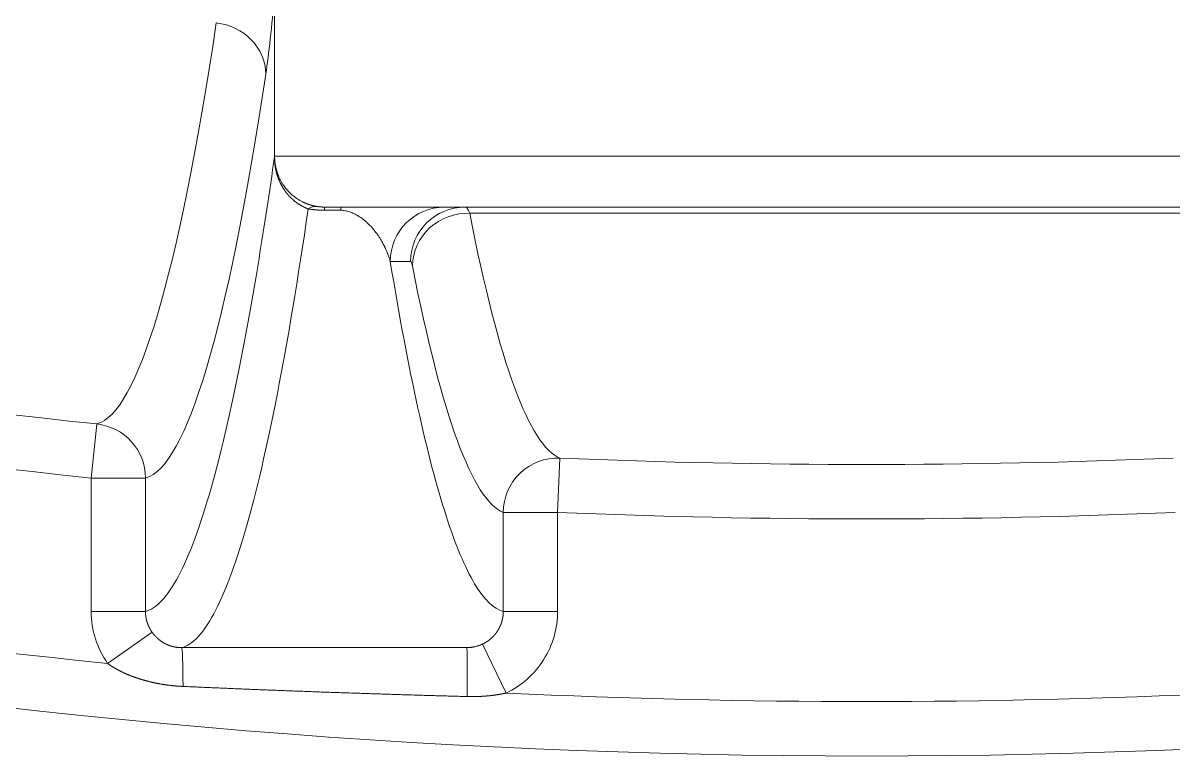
# Model space of a CAD drawing. Header units: millimetres. Extents: x 4664 to 8864, y -38 to 2932.
# Drawn here: x 7849.28 to 7876.88, y 1673.58 to 1691.18 of the extents above; entities that cross this region are included whole.
import ezdxf

# ---------------------------------------------------------------- set-up
doc = ezdxf.new("R2010")
doc.units = ezdxf.units.MM

msp = doc.modelspace()

# ---------------------------------------------------------------- linework, layer by layer
at = {"lineweight": 5}
for p, q in [((7883.729, 1687.975), (7855.319, 1687.975)), ((7856.518, 1686.68), (7856.518, 1686.756)), ((7856.518, 1686.756), (7882.53, 1686.756)), ((7856.518, 1686.68), (7856.907, 1686.68)), ((7856.907, 1686.68), (7856.907, 1686.756)), ((7860, 1686.606), (7879.048, 1686.606)), ((7858.094, 1685.45), (7858.583, 1685.45)), ((7851.052, 1681.547), (7850.915, 1680.249)), ((7862.111, 1679.424), (7862.166, 1680.728)), ((7850.915, 1680.249), (7850.915, 1677.048)), ((7850.915, 1680.249), (7852.219, 1680.249)), ((7852.219, 1677.048), (7852.219, 1680.249)), ((7862.111, 1679.424), (7860.807, 1679.424)), ((7860.807, 1679.424), (7860.807, 1677.048)), ((7862.111, 1677.048), (7862.111, 1679.424)), ((7850.915, 1677.048), (7852.219, 1677.048)), ((7862.111, 1677.048), (7860.807, 1677.048)), ((7851.31, 1675.797), (7852.377, 1676.548)), ((7860.877, 1675.087), (7860.312, 1676.264))]:
    msp.add_line(p, q, dxfattribs=at)
for radius, start, end in [(175.775, 249.99883, 263.9677), (177.081, 249.99883, 263.9677), (181.468, 249.96842, 264.23964), (182.774, 249.96842, 290.03158), (175.775, 267.60091, 272.39909), (177.081, 267.60091, 272.39909), (181.468, 267.26879, 272.73121)]:
    msp.add_arc((7869.524, 1856.349), radius, start, end, dxfattribs=at)
at = {"lineweight": 5, "extrusion": (0, 0, -1)}
for centre, major_axis, ratio, start_param, end_param in [((7850.922, 1856.349), (0, 174.819), 0.052336, 2.807848, 3.127376), ((7853.803, 1689.949), (1.291, -0.195), 0.943527, 4.659903, 6.124547), ((7852.088, 1856.349), (0, -176.118), 0.052336, 5.949441, 6.268968), ((7856.187, 1687.968), (0.862, -0.124), 0.938236, 2.962938, 2.989748), ((7854.015, 1687.913), (1.306, 0.028), 0.064701, 6.221532, 6.229443), ((7856.124, 1685.481), (0.206, 1.29), 0.402371, 5.905541, 6.280289), ((7859.398, 1685.45), (0, 1.306), 0.99863, 4.712389, 6.283185), ((7859.887, 1685.45), (0, 1.306), 0.99863, 4.712389, 6.283185), ((7859.93, 1685.345), (1.281, 0.252), 0.964976, 3.342437, 4.95401), ((7862.367, 1856.349), (0, -175.663), 0.052336, 0.021845, 0.26035), ((7861.01, 1856.349), (0, 176.968), 0.052336, 3.163438, 3.401943), ((7850.915, 1680.249), (0.342, -1.26), 0.998529, 3.512636, 4.97728), ((7862.111, 1679.424), (0.503, 1.205), 0.998391, 4.317481, 5.929054), ((7853.087, 1674.871), (0, 1.306), 0.027253, 0.013588, 1.279648), ((7859.934, 1674.872), (0, 1.306), 0.005324, 0.014123, 1.470525)]:
    msp.add_ellipse(centre, major_axis=major_axis, ratio=ratio, start_param=start_param, end_param=end_param, dxfattribs=at)
at = {"lineweight": 5}
for points in [[(7855.107, 1689.949), (7855.181, 1690.438), (7855.251, 1691.077), (7855.318, 1691.869)], [(7855.318, 1687.968), (7855.318, 1689.268), (7855.318, 1690.569), (7855.318, 1691.869)], [(7855.319, 1687.975), (7855.318, 1687.973), (7855.318, 1687.97), (7855.318, 1687.968)], [(7860, 1686.606), (7859.991, 1686.631), (7859.972, 1686.675), (7859.944, 1686.722), (7859.916, 1686.75), (7859.897, 1686.756), (7859.887, 1686.756)], [(7858.583, 1685.45), (7858.598, 1685.45), (7858.612, 1685.415), (7858.625, 1685.345)], [(7850.915, 1677.048), (7850.915, 1676.599), (7851.055, 1676.161), (7851.31, 1675.797)]]:
    msp.add_open_spline(points, degree=3, dxfattribs=at)
for points, knots in [([(7855.318, 1687.968), (7855.194, 1687.104), (7855.069, 1686.284), (7854.818, 1684.752), (7854.691, 1684.037), (7854.309, 1682.043), (7854.052, 1680.92), (7853.533, 1679.092), (7853.271, 1678.386), (7852.747, 1677.399), (7852.483, 1677.117), (7852.219, 1677.048)], [0, 0, 0, 0, 0.125, 0.125, 0.25, 0.25, 0.5, 0.5, 0.75, 0.75, 1, 1, 1, 1]), ([(7855.318, 1687.946), (7855.318, 1687.944), (7855.318, 1687.94), (7855.318, 1687.935), (7855.318, 1687.929), (7855.318, 1687.924), (7855.318, 1687.919), (7855.318, 1687.913), (7855.319, 1687.908), (7855.319, 1687.902), (7855.319, 1687.897), (7855.319, 1687.891), (7855.319, 1687.886), (7855.319, 1687.881), (7855.319, 1687.875), (7855.32, 1687.87), (7855.32, 1687.864), (7855.32, 1687.859), (7855.321, 1687.853), (7855.321, 1687.848), (7855.321, 1687.842), (7855.322, 1687.837), (7855.322, 1687.831), (7855.322, 1687.826), (7855.323, 1687.82), (7855.323, 1687.815), (7855.324, 1687.809), (7855.324, 1687.804), (7855.325, 1687.798), (7855.325, 1687.793), (7855.326, 1687.787), (7855.326, 1687.782), (7855.327, 1687.776), (7855.328, 1687.771), (7855.328, 1687.765), (7855.329, 1687.76), (7855.33, 1687.754), (7855.33, 1687.749), (7855.331, 1687.743), (7855.332, 1687.738), (7855.333, 1687.732), (7855.334, 1687.727), (7855.334, 1687.721), (7855.335, 1687.716), (7855.336, 1687.71), (7855.337, 1687.705), (7855.338, 1687.699), (7855.339, 1687.694), (7855.34, 1687.688), (7855.341, 1687.683), (7855.342, 1687.677), (7855.343, 1687.672), (7855.344, 1687.666), (7855.345, 1687.661), (7855.346, 1687.655), (7855.347, 1687.65), (7855.349, 1687.644), (7855.35, 1687.639), (7855.351, 1687.633), (7855.352, 1687.628), (7855.354, 1687.622), (7855.355, 1687.617), (7855.356, 1687.611), (7855.357, 1687.606), (7855.359, 1687.6), (7855.36, 1687.595), (7855.362, 1687.59), (7855.363, 1687.584), (7855.365, 1687.579), (7855.366, 1687.573), (7855.367, 1687.568), (7855.369, 1687.562), (7855.371, 1687.557), (7855.372, 1687.551), (7855.374, 1687.546), (7855.375, 1687.541), (7855.378, 1687.533), (7855.38, 1687.524), (7855.384, 1687.513), (7855.387, 1687.502), (7855.391, 1687.492), (7855.395, 1687.481), (7855.399, 1687.47), (7855.403, 1687.459), (7855.407, 1687.448), (7855.411, 1687.437), (7855.415, 1687.426), (7855.42, 1687.416), (7855.424, 1687.405), (7855.429, 1687.394), (7855.433, 1687.383), (7855.438, 1687.373), (7855.443, 1687.362), (7855.448, 1687.352), (7855.453, 1687.341), (7855.458, 1687.33), (7855.463, 1687.32), (7855.468, 1687.31), (7855.474, 1687.299), (7855.479, 1687.289), (7855.485, 1687.278), (7855.49, 1687.268), (7855.496, 1687.258), (7855.502, 1687.248), (7855.507, 1687.238), (7855.513, 1687.227), (7855.519, 1687.217), (7855.525, 1687.207), (7855.532, 1687.198), (7855.538, 1687.188), (7855.544, 1687.178), (7855.549, 1687.17), (7855.553, 1687.165), (7855.555, 1687.162), (7855.557, 1687.158), (7855.56, 1687.155), (7855.562, 1687.151), (7855.565, 1687.147), (7855.568, 1687.143), (7855.571, 1687.138), (7855.574, 1687.134), (7855.578, 1687.129), (7855.581, 1687.124), (7855.585, 1687.119), (7855.589, 1687.114), (7855.593, 1687.109), (7855.597, 1687.104), (7855.601, 1687.098), (7855.606, 1687.092), (7855.61, 1687.087), (7855.615, 1687.081), (7855.62, 1687.075), (7855.625, 1687.068), (7855.631, 1687.062), (7855.636, 1687.055), (7855.642, 1687.049), (7855.648, 1687.042), (7855.654, 1687.035), (7855.66, 1687.028), (7855.667, 1687.021), (7855.673, 1687.014), (7855.68, 1687.007), (7855.687, 1687), (7855.694, 1686.992), (7855.702, 1686.985), (7855.709, 1686.978), (7855.717, 1686.97), (7855.725, 1686.962), (7855.733, 1686.955), (7855.742, 1686.947), (7855.75, 1686.939), (7855.759, 1686.931), (7855.768, 1686.924), (7855.777, 1686.916), (7855.787, 1686.908), (7855.796, 1686.9), (7855.806, 1686.892), (7855.815, 1686.885), (7855.824, 1686.879), (7855.831, 1686.873), (7855.839, 1686.867), (7855.847, 1686.861), (7855.855, 1686.856), (7855.862, 1686.85), (7855.87, 1686.845), (7855.878, 1686.84), (7855.886, 1686.834), (7855.894, 1686.829), (7855.901, 1686.824), (7855.909, 1686.819), (7855.917, 1686.814), (7855.925, 1686.809), (7855.933, 1686.805), (7855.94, 1686.8), (7855.948, 1686.795), (7855.956, 1686.791), (7855.964, 1686.786), (7855.972, 1686.782), (7855.979, 1686.778), (7855.987, 1686.774), (7855.995, 1686.77), (7856.002, 1686.766), (7856.01, 1686.762), (7856.018, 1686.758), (7856.026, 1686.754), (7856.033, 1686.75), (7856.041, 1686.747), (7856.049, 1686.743), (7856.056, 1686.74), (7856.064, 1686.736), (7856.071, 1686.733), (7856.079, 1686.73), (7856.086, 1686.726), (7856.094, 1686.723), (7856.101, 1686.72), (7856.109, 1686.717), (7856.116, 1686.714), (7856.121, 1686.712), (7856.124, 1686.711)], [0, 0, 0, 0, 0.00329, 0.006582, 0.009875, 0.013169, 0.016465, 0.019762, 0.02306, 0.02636, 0.029661, 0.032963, 0.036267, 0.039572, 0.042879, 0.046186, 0.049495, 0.052806, 0.056117, 0.05943, 0.062744, 0.06606, 0.069377, 0.072695, 0.076014, 0.079334, 0.082656, 0.085979, 0.089303, 0.092629, 0.095955, 0.099283, 0.102612, 0.105942, 0.109273, 0.112606, 0.115939, 0.119274, 0.12261, 0.125947, 0.129285, 0.132624, 0.135964, 0.139306, 0.142648, 0.145991, 0.149336, 0.152681, 0.156028, 0.159375, 0.162723, 0.166073, 0.169423, 0.172774, 0.176126, 0.179479, 0.182833, 0.186188, 0.189544, 0.1929, 0.196258, 0.199616, 0.202975, 0.206334, 0.209695, 0.213056, 0.216418, 0.219781, 0.223144, 0.226508, 0.229873, 0.233238, 0.236604, 0.23997, 0.243338, 0.246705, 0.250073, 0.25691, 0.263767, 0.270644, 0.27754, 0.284457, 0.291392, 0.298347, 0.30532, 0.312312, 0.319323, 0.326353, 0.3334, 0.340466, 0.347549, 0.35465, 0.361769, 0.368904, 0.376057, 0.383226, 0.390413, 0.397615, 0.404834, 0.412069, 0.419319, 0.426585, 0.433867, 0.441164, 0.448476, 0.455802, 0.463143, 0.470499, 0.477869, 0.485253, 0.49265, 0.500062, 0.502428, 0.504933, 0.507574, 0.510354, 0.513271, 0.516326, 0.519518, 0.522848, 0.526316, 0.529921, 0.533664, 0.537544, 0.541562, 0.545716, 0.550009, 0.554438, 0.559004, 0.563708, 0.568548, 0.573525, 0.578638, 0.583887, 0.589273, 0.594794, 0.600451, 0.606243, 0.61217, 0.618232, 0.624428, 0.630758, 0.637222, 0.643819, 0.650549, 0.657411, 0.664404, 0.671529, 0.678785, 0.686171, 0.693686, 0.70133, 0.709103, 0.717003, 0.725029, 0.733181, 0.741459, 0.74986, 0.756321, 0.762772, 0.769214, 0.775647, 0.782071, 0.788484, 0.794888, 0.801283, 0.807667, 0.814041, 0.820404, 0.826758, 0.8331, 0.839432, 0.845754, 0.852064, 0.858364, 0.864652, 0.870929, 0.877195, 0.883449, 0.889692, 0.895924, 0.902143, 0.908351, 0.914547, 0.920731, 0.926903, 0.933063, 0.93921, 0.945345, 0.951468, 0.957579, 0.963677, 0.969763, 0.975835, 0.981896, 0.987943, 0.993978, 1, 1, 1, 1]), ([(7855.319, 1687.945), (7855.319, 1687.954), (7855.319, 1687.963), (7855.319, 1687.973), (7855.319, 1687.974), (7855.319, 1687.975)], [0, 0, 0, 0, 0.906175, 0.906175, 1, 1, 1, 1]), ([(7856.328, 1686.771), (7856.327, 1686.771), (7856.324, 1686.772), (7856.32, 1686.773), (7856.316, 1686.773), (7856.313, 1686.774), (7856.309, 1686.775), (7856.305, 1686.775), (7856.301, 1686.776), (7856.297, 1686.777), (7856.293, 1686.777), (7856.289, 1686.778), (7856.285, 1686.779), (7856.281, 1686.78), (7856.277, 1686.781), (7856.273, 1686.781), (7856.269, 1686.782), (7856.265, 1686.783), (7856.261, 1686.784), (7856.258, 1686.785), (7856.254, 1686.786), (7856.25, 1686.787), (7856.246, 1686.788), (7856.241, 1686.789), (7856.237, 1686.79), (7856.233, 1686.791), (7856.229, 1686.792), (7856.225, 1686.793), (7856.221, 1686.794), (7856.217, 1686.795), (7856.213, 1686.796), (7856.209, 1686.797), (7856.205, 1686.798), (7856.201, 1686.799), (7856.197, 1686.8), (7856.193, 1686.801), (7856.189, 1686.802), (7856.185, 1686.804), (7856.18, 1686.805), (7856.176, 1686.806), (7856.172, 1686.807), (7856.168, 1686.809), (7856.164, 1686.81), (7856.16, 1686.811), (7856.156, 1686.813), (7856.152, 1686.814), (7856.147, 1686.815), (7856.143, 1686.817), (7856.139, 1686.818), (7856.135, 1686.819), (7856.131, 1686.821), (7856.126, 1686.822), (7856.122, 1686.824), (7856.118, 1686.825), (7856.114, 1686.827), (7856.11, 1686.828), (7856.105, 1686.83), (7856.101, 1686.831), (7856.097, 1686.833), (7856.093, 1686.835), (7856.089, 1686.836), (7856.084, 1686.838), (7856.08, 1686.84), (7856.076, 1686.841), (7856.072, 1686.843), (7856.067, 1686.845), (7856.063, 1686.847), (7856.059, 1686.848), (7856.055, 1686.85), (7856.05, 1686.852), (7856.046, 1686.854), (7856.042, 1686.856), (7856.038, 1686.858), (7856.033, 1686.859), (7856.029, 1686.861), (7856.025, 1686.863), (7856.021, 1686.865), (7856.016, 1686.867), (7856.012, 1686.869), (7856.008, 1686.871), (7856.003, 1686.873), (7855.999, 1686.875), (7855.995, 1686.878), (7855.991, 1686.88), (7855.986, 1686.882), (7855.982, 1686.884), (7855.957, 1686.897), (7855.91, 1686.923), (7855.842, 1686.966), (7855.775, 1687.016), (7855.709, 1687.073), (7855.653, 1687.129), (7855.608, 1687.18), (7855.571, 1687.226), (7855.535, 1687.275), (7855.501, 1687.328), (7855.468, 1687.384), (7855.437, 1687.445), (7855.418, 1687.488), (7855.407, 1687.513), (7855.406, 1687.518), (7855.404, 1687.523), (7855.402, 1687.528), (7855.4, 1687.533), (7855.398, 1687.538), (7855.396, 1687.543), (7855.394, 1687.548), (7855.392, 1687.553), (7855.39, 1687.558), (7855.388, 1687.564), (7855.387, 1687.569), (7855.385, 1687.574), (7855.383, 1687.58), (7855.381, 1687.585), (7855.379, 1687.59), (7855.377, 1687.596), (7855.376, 1687.602), (7855.374, 1687.607), (7855.372, 1687.613), (7855.37, 1687.619), (7855.369, 1687.624), (7855.367, 1687.63), (7855.365, 1687.636), (7855.364, 1687.642), (7855.362, 1687.648), (7855.36, 1687.654), (7855.359, 1687.66), (7855.357, 1687.666), (7855.356, 1687.672), (7855.354, 1687.678), (7855.353, 1687.684), (7855.351, 1687.691), (7855.35, 1687.697), (7855.348, 1687.703), (7855.347, 1687.71), (7855.345, 1687.716), (7855.344, 1687.721), (7855.344, 1687.725), (7855.343, 1687.728), (7855.342, 1687.733), (7855.341, 1687.739), (7855.339, 1687.746), (7855.338, 1687.754), (7855.336, 1687.764), (7855.334, 1687.775), (7855.332, 1687.788), (7855.33, 1687.802), (7855.328, 1687.817), (7855.327, 1687.831), (7855.325, 1687.844), (7855.324, 1687.855), (7855.323, 1687.865), (7855.322, 1687.875), (7855.322, 1687.885), (7855.321, 1687.894), (7855.32, 1687.904), (7855.32, 1687.913), (7855.32, 1687.921), (7855.319, 1687.929), (7855.319, 1687.937), (7855.319, 1687.943), (7855.319, 1687.945)], [0, 0, 0, 0, 0.002893, 0.005787, 0.008681, 0.011576, 0.014471, 0.017366, 0.020262, 0.023159, 0.026056, 0.028954, 0.031852, 0.034751, 0.037651, 0.040551, 0.043452, 0.046354, 0.049257, 0.05216, 0.055065, 0.05797, 0.060876, 0.063783, 0.066691, 0.0696, 0.07251, 0.075421, 0.078333, 0.081246, 0.08416, 0.087075, 0.089991, 0.092909, 0.095828, 0.098748, 0.101669, 0.104592, 0.107516, 0.110441, 0.113367, 0.116295, 0.119225, 0.122156, 0.125088, 0.128022, 0.130957, 0.133894, 0.136832, 0.139772, 0.142714, 0.145657, 0.148602, 0.151549, 0.154497, 0.157447, 0.160399, 0.163353, 0.166309, 0.169266, 0.172225, 0.175187, 0.17815, 0.181115, 0.184082, 0.187051, 0.190022, 0.192996, 0.195971, 0.198948, 0.201928, 0.20491, 0.207893, 0.21088, 0.213868, 0.216859, 0.219851, 0.222847, 0.225844, 0.228844, 0.231847, 0.234851, 0.237858, 0.240868, 0.24388, 0.246895, 0.249912, 0.297344, 0.345951, 0.395822, 0.447039, 0.499679, 0.531933, 0.565321, 0.599857, 0.635552, 0.672419, 0.710468, 0.749709, 0.752605, 0.755523, 0.758462, 0.761423, 0.764405, 0.767409, 0.770435, 0.773482, 0.776551, 0.779642, 0.782754, 0.785888, 0.789044, 0.792221, 0.79542, 0.79864, 0.801882, 0.805146, 0.808431, 0.811738, 0.815067, 0.818418, 0.82179, 0.825183, 0.828599, 0.832036, 0.835495, 0.838975, 0.842477, 0.846001, 0.849546, 0.853114, 0.856702, 0.860313, 0.863945, 0.867599, 0.871275, 0.874972, 0.876078, 0.877927, 0.880519, 0.883853, 0.88793, 0.89275, 0.898313, 0.904618, 0.911666, 0.919457, 0.927991, 0.937267, 0.943461, 0.949479, 0.955321, 0.960987, 0.966477, 0.971792, 0.976931, 0.981895, 0.986683, 0.991297, 0.995736, 1, 1, 1, 1]), ([(7853.087, 1676.177), (7853.345, 1676.244), (7853.603, 1676.516), (7854.118, 1677.469), (7854.374, 1678.149), (7854.882, 1679.912), (7855.135, 1680.996), (7855.634, 1683.559), (7855.881, 1685.038), (7856.124, 1686.711)], [0, 0, 0, 0, 0.25, 0.25, 0.5, 0.5, 0.75, 0.75, 1, 1, 1, 1]), ([(7856.124, 1686.711), (7856.125, 1686.71), (7856.128, 1686.71), (7856.132, 1686.709), (7856.136, 1686.709), (7856.14, 1686.708), (7856.144, 1686.708), (7856.149, 1686.707), (7856.153, 1686.706), (7856.157, 1686.706), (7856.161, 1686.705), (7856.165, 1686.705), (7856.169, 1686.704), (7856.173, 1686.703), (7856.178, 1686.703), (7856.182, 1686.702), (7856.186, 1686.702), (7856.19, 1686.701), (7856.194, 1686.701), (7856.198, 1686.7), (7856.203, 1686.7), (7856.207, 1686.699), (7856.211, 1686.698), (7856.215, 1686.698), (7856.219, 1686.697), (7856.223, 1686.697), (7856.228, 1686.697), (7856.232, 1686.696), (7856.236, 1686.696), (7856.24, 1686.695), (7856.244, 1686.695), (7856.248, 1686.694), (7856.253, 1686.694), (7856.257, 1686.693), (7856.261, 1686.693), (7856.265, 1686.692), (7856.269, 1686.692), (7856.274, 1686.692), (7856.278, 1686.691), (7856.282, 1686.691), (7856.286, 1686.69), (7856.29, 1686.69), (7856.295, 1686.69), (7856.299, 1686.689), (7856.303, 1686.689), (7856.307, 1686.689), (7856.312, 1686.688), (7856.317, 1686.688), (7856.324, 1686.687), (7856.333, 1686.687), (7856.341, 1686.686), (7856.349, 1686.685), (7856.358, 1686.685), (7856.366, 1686.684), (7856.375, 1686.684), (7856.383, 1686.683), (7856.392, 1686.683), (7856.4, 1686.683), (7856.408, 1686.682), (7856.417, 1686.682), (7856.425, 1686.682), (7856.434, 1686.681), (7856.442, 1686.681), (7856.45, 1686.681), (7856.459, 1686.681), (7856.467, 1686.68), (7856.476, 1686.68), (7856.484, 1686.68), (7856.492, 1686.68), (7856.501, 1686.68), (7856.509, 1686.68), (7856.515, 1686.68), (7856.518, 1686.68)], [0, 0, 0, 0, 0.011176, 0.022335, 0.033478, 0.044604, 0.055715, 0.06681, 0.07789, 0.088954, 0.100003, 0.111037, 0.122057, 0.133062, 0.144053, 0.15503, 0.165993, 0.176942, 0.187878, 0.198801, 0.20971, 0.220607, 0.231492, 0.242364, 0.253224, 0.264072, 0.274908, 0.285733, 0.296547, 0.30735, 0.318142, 0.328923, 0.339694, 0.350455, 0.361206, 0.371947, 0.382679, 0.393401, 0.404115, 0.41482, 0.425516, 0.436204, 0.446884, 0.457557, 0.468221, 0.478878, 0.489528, 0.500171, 0.521371, 0.542524, 0.563632, 0.584698, 0.605722, 0.626708, 0.647656, 0.66857, 0.68945, 0.710298, 0.731118, 0.75191, 0.772676, 0.793419, 0.814141, 0.834843, 0.855528, 0.876197, 0.896853, 0.917497, 0.938132, 0.958759, 0.979381, 1, 1, 1, 1]), ([(7856.518, 1686.756), (7856.517, 1686.756), (7856.515, 1686.756), (7856.513, 1686.756), (7856.511, 1686.756), (7856.509, 1686.756), (7856.507, 1686.756), (7856.504, 1686.756), (7856.502, 1686.756), (7856.5, 1686.756), (7856.498, 1686.756), (7856.495, 1686.756), (7856.493, 1686.757), (7856.491, 1686.757), (7856.489, 1686.757), (7856.487, 1686.757), (7856.484, 1686.757), (7856.482, 1686.757), (7856.48, 1686.757), (7856.478, 1686.757), (7856.475, 1686.757), (7856.473, 1686.757), (7856.471, 1686.757), (7856.469, 1686.757), (7856.467, 1686.757), (7856.464, 1686.757), (7856.462, 1686.758), (7856.46, 1686.758), (7856.458, 1686.758), (7856.455, 1686.758), (7856.453, 1686.758), (7856.451, 1686.758), (7856.449, 1686.758), (7856.447, 1686.758), (7856.444, 1686.758), (7856.442, 1686.759), (7856.44, 1686.759), (7856.438, 1686.759), (7856.435, 1686.759), (7856.433, 1686.759), (7856.431, 1686.759), (7856.429, 1686.76), (7856.426, 1686.76), (7856.424, 1686.76), (7856.422, 1686.76), (7856.42, 1686.76), (7856.417, 1686.76), (7856.415, 1686.761), (7856.413, 1686.761), (7856.411, 1686.761), (7856.409, 1686.761), (7856.406, 1686.761), (7856.404, 1686.762), (7856.402, 1686.762), (7856.4, 1686.762), (7856.397, 1686.762), (7856.395, 1686.762), (7856.393, 1686.763), (7856.391, 1686.763), (7856.388, 1686.763), (7856.386, 1686.763), (7856.384, 1686.764), (7856.382, 1686.764), (7856.379, 1686.764), (7856.377, 1686.764), (7856.375, 1686.765), (7856.373, 1686.765), (7856.371, 1686.765), (7856.368, 1686.766), (7856.366, 1686.766), (7856.364, 1686.766), (7856.362, 1686.766), (7856.359, 1686.767), (7856.357, 1686.767), (7856.355, 1686.767), (7856.353, 1686.768), (7856.35, 1686.768), (7856.348, 1686.768), (7856.346, 1686.769), (7856.344, 1686.769), (7856.341, 1686.769), (7856.339, 1686.77), (7856.337, 1686.77), (7856.335, 1686.77), (7856.333, 1686.771), (7856.33, 1686.771), (7856.329, 1686.771), (7856.328, 1686.771)], [0, 0, 0, 0, 0.01041, 0.020823, 0.031241, 0.041664, 0.052093, 0.06253, 0.072976, 0.083432, 0.0939, 0.104379, 0.114872, 0.12538, 0.135904, 0.146444, 0.157002, 0.16758, 0.178178, 0.188797, 0.199439, 0.210104, 0.220794, 0.231509, 0.242252, 0.253023, 0.263822, 0.274652, 0.285513, 0.296405, 0.307332, 0.318292, 0.329288, 0.34032, 0.351389, 0.362496, 0.373643, 0.38483, 0.396059, 0.407329, 0.418643, 0.43, 0.441403, 0.452851, 0.464347, 0.47589, 0.487482, 0.499123, 0.510814, 0.522557, 0.534352, 0.5462, 0.558101, 0.570057, 0.582069, 0.594136, 0.606261, 0.618443, 0.630684, 0.642984, 0.655344, 0.667765, 0.680247, 0.692792, 0.705399, 0.71807, 0.730805, 0.743606, 0.756472, 0.769404, 0.782403, 0.79547, 0.808605, 0.821809, 0.835083, 0.848427, 0.861841, 0.875327, 0.888884, 0.902514, 0.916217, 0.929994, 0.943845, 0.95777, 0.971771, 0.985847, 1, 1, 1, 1]), ([(7856.907, 1686.68), (7856.94, 1686.679), (7856.974, 1686.675), (7857.043, 1686.663), (7857.079, 1686.654), (7857.15, 1686.63), (7857.187, 1686.616), (7857.241, 1686.591), (7857.26, 1686.582), (7857.287, 1686.567), (7857.3, 1686.559), (7857.316, 1686.55), (7857.324, 1686.545), (7857.328, 1686.543), (7857.33, 1686.542), (7857.331, 1686.541), (7857.332, 1686.541), (7857.332, 1686.54), (7857.332, 1686.54), (7857.332, 1686.54), (7857.332, 1686.54), (7857.332, 1686.54), (7857.332, 1686.54), (7857.332, 1686.54), (7857.332, 1686.54), (7857.367, 1686.519), (7857.401, 1686.495), (7857.453, 1686.455), (7857.471, 1686.441), (7857.497, 1686.419), (7857.51, 1686.408), (7857.525, 1686.395), (7857.532, 1686.388), (7857.536, 1686.384), (7857.538, 1686.383), (7857.539, 1686.382), (7857.54, 1686.381), (7857.54, 1686.381), (7857.54, 1686.381), (7857.54, 1686.381), (7857.54, 1686.381), (7857.54, 1686.381), (7857.54, 1686.381), (7857.54, 1686.381), (7857.54, 1686.381), (7857.562, 1686.36), (7857.585, 1686.338), (7857.63, 1686.291), (7857.653, 1686.266), (7857.698, 1686.213), (7857.72, 1686.185), (7857.754, 1686.142), (7857.765, 1686.127), (7857.782, 1686.104), (7857.79, 1686.092), (7857.799, 1686.078), (7857.804, 1686.071), (7857.806, 1686.068), (7857.808, 1686.066), (7857.808, 1686.065), (7857.809, 1686.065), (7857.809, 1686.064), (7857.809, 1686.064), (7857.809, 1686.064), (7857.809, 1686.064), (7857.809, 1686.064), (7857.809, 1686.064), (7857.809, 1686.064), (7857.809, 1686.064), (7857.823, 1686.044), (7857.837, 1686.022), (7857.865, 1685.976), (7857.88, 1685.951), (7857.909, 1685.9), (7857.924, 1685.872), (7857.946, 1685.829), (7857.953, 1685.815), (7857.964, 1685.792), (7857.97, 1685.781), (7857.976, 1685.767), (7857.979, 1685.761), (7857.981, 1685.757), (7857.982, 1685.755), (7857.982, 1685.755), (7857.982, 1685.754), (7857.982, 1685.754), (7857.982, 1685.754), (7857.982, 1685.754), (7857.982, 1685.754), (7857.982, 1685.754), (7857.982, 1685.754), (7857.982, 1685.754), (7857.982, 1685.754), (7857.982, 1685.754), (7857.993, 1685.73), (7858.003, 1685.708), (7858.02, 1685.667), (7858.028, 1685.647), (7858.041, 1685.611), (7858.047, 1685.595), (7858.058, 1685.564), (7858.063, 1685.55), (7858.071, 1685.525), (7858.075, 1685.514), (7858.081, 1685.494), (7858.084, 1685.485), (7858.088, 1685.471), (7858.09, 1685.465), (7858.092, 1685.456), (7858.093, 1685.452), (7858.094, 1685.45)], [0, 0, 0, 0, 0.03125, 0.03125, 0.0625, 0.0625, 0.09375, 0.09375, 0.109375, 0.109375, 0.117188, 0.121094, 0.123047, 0.124023, 0.124512, 0.124756, 0.124878, 0.124939, 0.124969, 0.124985, 0.124992, 0.124996, 0.124998, 0.124998, 0.125, 0.125, 0.1875, 0.1875, 0.21875, 0.21875, 0.234375, 0.242188, 0.246094, 0.248047, 0.249023, 0.249512, 0.249756, 0.249878, 0.249939, 0.249969, 0.249985, 0.249992, 0.249996, 0.249996, 0.25, 0.25, 0.3125, 0.3125, 0.375, 0.375, 0.4375, 0.4375, 0.46875, 0.46875, 0.484375, 0.492187, 0.496094, 0.498047, 0.499023, 0.499512, 0.499756, 0.499878, 0.499939, 0.499969, 0.499985, 0.499992, 0.499996, 0.499996, 0.5, 0.5, 0.5625, 0.5625, 0.625, 0.625, 0.6875, 0.6875, 0.71875, 0.71875, 0.734375, 0.742187, 0.746094, 0.748047, 0.749023, 0.749512, 0.749756, 0.749878, 0.749939, 0.749969, 0.749985, 0.749992, 0.749996, 0.749998, 0.749998, 0.75, 0.75, 0.78125, 0.78125, 0.8125, 0.8125, 0.84375, 0.84375, 0.875, 0.875, 0.90625, 0.90625, 0.9375, 0.9375, 0.96875, 0.96875, 1, 1, 1, 1]), ([(7860.807, 1677.048), (7860.577, 1677.108), (7860.348, 1677.33), (7859.89, 1678.095), (7859.661, 1678.638), (7859.208, 1680.043), (7858.982, 1680.906), (7858.535, 1682.944), (7858.313, 1684.119), (7858.094, 1685.45)], [0, 0, 0, 0, 0.25, 0.25, 0.5, 0.5, 0.75, 0.75, 1, 1, 1, 1]), ([(7852.377, 1676.548), (7852.376, 1676.549), (7852.375, 1676.551), (7852.372, 1676.555), (7852.37, 1676.559), (7852.367, 1676.562), (7852.365, 1676.566), (7852.362, 1676.57), (7852.36, 1676.574), (7852.357, 1676.577), (7852.355, 1676.581), (7852.352, 1676.585), (7852.35, 1676.589), (7852.348, 1676.592), (7852.345, 1676.596), (7852.343, 1676.6), (7852.341, 1676.604), (7852.338, 1676.608), (7852.336, 1676.612), (7852.334, 1676.616), (7852.332, 1676.619), (7852.329, 1676.623), (7852.327, 1676.627), (7852.325, 1676.631), (7852.323, 1676.635), (7852.321, 1676.639), (7852.319, 1676.643), (7852.317, 1676.647), (7852.315, 1676.651), (7852.312, 1676.655), (7852.31, 1676.659), (7852.308, 1676.663), (7852.306, 1676.667), (7852.304, 1676.671), (7852.303, 1676.675), (7852.301, 1676.68), (7852.299, 1676.684), (7852.297, 1676.688), (7852.295, 1676.692), (7852.293, 1676.696), (7852.291, 1676.7), (7852.289, 1676.704), (7852.288, 1676.708), (7852.286, 1676.713), (7852.284, 1676.717), (7852.282, 1676.721), (7852.281, 1676.725), (7852.279, 1676.729), (7852.277, 1676.734), (7852.276, 1676.738), (7852.274, 1676.742), (7852.273, 1676.746), (7852.271, 1676.751), (7852.27, 1676.755), (7852.268, 1676.759), (7852.267, 1676.763), (7852.265, 1676.768), (7852.264, 1676.772), (7852.262, 1676.776), (7852.261, 1676.78), (7852.259, 1676.785), (7852.258, 1676.789), (7852.257, 1676.793), (7852.255, 1676.798), (7852.254, 1676.802), (7852.253, 1676.806), (7852.252, 1676.811), (7852.25, 1676.815), (7852.249, 1676.819), (7852.248, 1676.824), (7852.247, 1676.828), (7852.246, 1676.832), (7852.245, 1676.837), (7852.244, 1676.841), (7852.243, 1676.846), (7852.242, 1676.85), (7852.241, 1676.854), (7852.24, 1676.859), (7852.239, 1676.863), (7852.238, 1676.868), (7852.237, 1676.872), (7852.236, 1676.876), (7852.235, 1676.881), (7852.234, 1676.885), (7852.233, 1676.89), (7852.232, 1676.894), (7852.232, 1676.898), (7852.231, 1676.903), (7852.23, 1676.907), (7852.229, 1676.912), (7852.229, 1676.916), (7852.228, 1676.92), (7852.227, 1676.925), (7852.227, 1676.929), (7852.226, 1676.934), (7852.226, 1676.938), (7852.225, 1676.942), (7852.225, 1676.947), (7852.224, 1676.951), (7852.224, 1676.956), (7852.223, 1676.96), (7852.223, 1676.964), (7852.222, 1676.969), (7852.222, 1676.973), (7852.222, 1676.978), (7852.221, 1676.982), (7852.221, 1676.986), (7852.221, 1676.991), (7852.22, 1676.995), (7852.22, 1677), (7852.22, 1677.004), (7852.22, 1677.008), (7852.22, 1677.013), (7852.219, 1677.017), (7852.219, 1677.022), (7852.219, 1677.026), (7852.219, 1677.03), (7852.219, 1677.035), (7852.219, 1677.039), (7852.219, 1677.043), (7852.219, 1677.046), (7852.219, 1677.048)], [0, 0, 0, 0, 0.008361, 0.016727, 0.025099, 0.033475, 0.041857, 0.050244, 0.058636, 0.067033, 0.075434, 0.08384, 0.09225, 0.100665, 0.109083, 0.117506, 0.125933, 0.134363, 0.142798, 0.151235, 0.159677, 0.168121, 0.176569, 0.18502, 0.193474, 0.20193, 0.21039, 0.218852, 0.227316, 0.235783, 0.244252, 0.252723, 0.261196, 0.269671, 0.278148, 0.286626, 0.295106, 0.303587, 0.312069, 0.320553, 0.329037, 0.337522, 0.346008, 0.354494, 0.362981, 0.371469, 0.379956, 0.388444, 0.396931, 0.405419, 0.413906, 0.422393, 0.430879, 0.439364, 0.447849, 0.456333, 0.464815, 0.473297, 0.481777, 0.490256, 0.498733, 0.507209, 0.515683, 0.524155, 0.532625, 0.541092, 0.549558, 0.558021, 0.566481, 0.574939, 0.583394, 0.591846, 0.600295, 0.608741, 0.617184, 0.625623, 0.634059, 0.642491, 0.65092, 0.659344, 0.667765, 0.676181, 0.684594, 0.693001, 0.701405, 0.709804, 0.718198, 0.726587, 0.734972, 0.743351, 0.751725, 0.760094, 0.768457, 0.776815, 0.785168, 0.793514, 0.801855, 0.81019, 0.818519, 0.826842, 0.835158, 0.843468, 0.851771, 0.860068, 0.868358, 0.876641, 0.884918, 0.893187, 0.901449, 0.909704, 0.917952, 0.926192, 0.934424, 0.942649, 0.950866, 0.959075, 0.967277, 0.97547, 0.983655, 0.991832, 1, 1, 1, 1]), ([(7860.807, 1677.048), (7860.807, 1677.046), (7860.807, 1677.043), (7860.807, 1677.039), (7860.807, 1677.034), (7860.807, 1677.03), (7860.807, 1677.025), (7860.807, 1677.021), (7860.807, 1677.016), (7860.807, 1677.012), (7860.806, 1677.007), (7860.806, 1677.003), (7860.806, 1676.998), (7860.806, 1676.994), (7860.805, 1676.989), (7860.805, 1676.985), (7860.805, 1676.98), (7860.804, 1676.976), (7860.804, 1676.971), (7860.804, 1676.967), (7860.803, 1676.962), (7860.803, 1676.958), (7860.802, 1676.953), (7860.802, 1676.949), (7860.801, 1676.944), (7860.801, 1676.939), (7860.8, 1676.935), (7860.799, 1676.93), (7860.799, 1676.926), (7860.798, 1676.921), (7860.797, 1676.917), (7860.797, 1676.912), (7860.796, 1676.908), (7860.795, 1676.903), (7860.794, 1676.899), (7860.794, 1676.894), (7860.793, 1676.89), (7860.792, 1676.885), (7860.791, 1676.881), (7860.79, 1676.876), (7860.789, 1676.872), (7860.788, 1676.867), (7860.787, 1676.863), (7860.786, 1676.858), (7860.785, 1676.854), (7860.784, 1676.849), (7860.783, 1676.845), (7860.782, 1676.84), (7860.781, 1676.836), (7860.78, 1676.831), (7860.779, 1676.827), (7860.778, 1676.822), (7860.776, 1676.818), (7860.775, 1676.814), (7860.774, 1676.809), (7860.773, 1676.805), (7860.771, 1676.8), (7860.77, 1676.796), (7860.769, 1676.791), (7860.767, 1676.787), (7860.766, 1676.783), (7860.765, 1676.778), (7860.763, 1676.774), (7860.762, 1676.769), (7860.76, 1676.765), (7860.759, 1676.761), (7860.757, 1676.756), (7860.756, 1676.752), (7860.754, 1676.748), (7860.752, 1676.743), (7860.751, 1676.739), (7860.749, 1676.735), (7860.747, 1676.73), (7860.746, 1676.726), (7860.744, 1676.722), (7860.742, 1676.718), (7860.74, 1676.713), (7860.739, 1676.709), (7860.737, 1676.705), (7860.735, 1676.701), (7860.733, 1676.696), (7860.731, 1676.692), (7860.729, 1676.688), (7860.727, 1676.684), (7860.726, 1676.68), (7860.724, 1676.675), (7860.722, 1676.671), (7860.72, 1676.667), (7860.718, 1676.663), (7860.716, 1676.659), (7860.713, 1676.655), (7860.711, 1676.651), (7860.709, 1676.647), (7860.707, 1676.643), (7860.705, 1676.639), (7860.703, 1676.635), (7860.701, 1676.631), (7860.698, 1676.627), (7860.696, 1676.623), (7860.694, 1676.619), (7860.692, 1676.615), (7860.689, 1676.611), (7860.687, 1676.607), (7860.685, 1676.603), (7860.682, 1676.599), (7860.68, 1676.595), (7860.678, 1676.591), (7860.675, 1676.587), (7860.672, 1676.583), (7860.669, 1676.578), (7860.666, 1676.572), (7860.662, 1676.567), (7860.658, 1676.561), (7860.654, 1676.556), (7860.651, 1676.55), (7860.647, 1676.545), (7860.643, 1676.539), (7860.639, 1676.534), (7860.635, 1676.528), (7860.631, 1676.523), (7860.626, 1676.517), (7860.622, 1676.512), (7860.618, 1676.506), (7860.613, 1676.501), (7860.609, 1676.495), (7860.604, 1676.49), (7860.6, 1676.485), (7860.595, 1676.479), (7860.591, 1676.474), (7860.586, 1676.468), (7860.581, 1676.463), (7860.576, 1676.458), (7860.571, 1676.453), (7860.566, 1676.447), (7860.561, 1676.442), (7860.556, 1676.437), (7860.551, 1676.432), (7860.546, 1676.427), (7860.54, 1676.421), (7860.535, 1676.416), (7860.53, 1676.411), (7860.524, 1676.406), (7860.519, 1676.401), (7860.513, 1676.396), (7860.507, 1676.391), (7860.502, 1676.386), (7860.496, 1676.382), (7860.49, 1676.377), (7860.484, 1676.372), (7860.478, 1676.367), (7860.472, 1676.363), (7860.466, 1676.358), (7860.46, 1676.353), (7860.454, 1676.349), (7860.448, 1676.344), (7860.441, 1676.34), (7860.435, 1676.335), (7860.429, 1676.331), (7860.422, 1676.326), (7860.416, 1676.322), (7860.409, 1676.318), (7860.402, 1676.314), (7860.396, 1676.309), (7860.389, 1676.305), (7860.382, 1676.301), (7860.376, 1676.297), (7860.369, 1676.293), (7860.362, 1676.289), (7860.355, 1676.286), (7860.348, 1676.282), (7860.341, 1676.278), (7860.334, 1676.274), (7860.327, 1676.271), (7860.319, 1676.267), (7860.315, 1676.265), (7860.312, 1676.264)], [0, 0, 0, 0, 0.004579, 0.009163, 0.013751, 0.018343, 0.022939, 0.02754, 0.032144, 0.036752, 0.041364, 0.04598, 0.050599, 0.055222, 0.059849, 0.06448, 0.069113, 0.07375, 0.078391, 0.083035, 0.087682, 0.092332, 0.096985, 0.101641, 0.1063, 0.110962, 0.115626, 0.120294, 0.124964, 0.129637, 0.134312, 0.138989, 0.143669, 0.148351, 0.153036, 0.157723, 0.162411, 0.167102, 0.171795, 0.176489, 0.181186, 0.185884, 0.190583, 0.195285, 0.199987, 0.204692, 0.209397, 0.214104, 0.218812, 0.223521, 0.228232, 0.232943, 0.237655, 0.242368, 0.247082, 0.251797, 0.256512, 0.261227, 0.265943, 0.27066, 0.275377, 0.280094, 0.284811, 0.289529, 0.294246, 0.298963, 0.30368, 0.308397, 0.313114, 0.31783, 0.322546, 0.327262, 0.331977, 0.336691, 0.341404, 0.346117, 0.350829, 0.35554, 0.360249, 0.364958, 0.369666, 0.374372, 0.379077, 0.38378, 0.388482, 0.393183, 0.397882, 0.402579, 0.407274, 0.411968, 0.416659, 0.421349, 0.426037, 0.430722, 0.435405, 0.440086, 0.444765, 0.449441, 0.454115, 0.458786, 0.463454, 0.46812, 0.472783, 0.477443, 0.482101, 0.486755, 0.491406, 0.496054, 0.500699, 0.507439, 0.514209, 0.521009, 0.527838, 0.534696, 0.541584, 0.5485, 0.555446, 0.56242, 0.569423, 0.576454, 0.583513, 0.590601, 0.597716, 0.604859, 0.61203, 0.619228, 0.626453, 0.633705, 0.640983, 0.648289, 0.65562, 0.662978, 0.670361, 0.67777, 0.685204, 0.692664, 0.700148, 0.707657, 0.71519, 0.722747, 0.730328, 0.737933, 0.74556, 0.753211, 0.760885, 0.768581, 0.776298, 0.784038, 0.791799, 0.799582, 0.807385, 0.815208, 0.823052, 0.830916, 0.838799, 0.846701, 0.854622, 0.862562, 0.870519, 0.878495, 0.886488, 0.894497, 0.902524, 0.910567, 0.918625, 0.926699, 0.934789, 0.942893, 0.951011, 0.959143, 0.967289, 0.975448, 0.98362, 0.991804, 1, 1, 1, 1]), ([(7860.877, 1675.087), (7861.243, 1675.263), (7861.557, 1675.541), (7861.995, 1676.235), (7862.111, 1676.637), (7862.111, 1677.048)], [0, 0, 0, 0, 0.5, 0.5, 1, 1, 1, 1]), ([(7853.087, 1676.177), (7853.086, 1676.177), (7853.083, 1676.177), (7853.079, 1676.177), (7853.075, 1676.177), (7853.071, 1676.177), (7853.067, 1676.177), (7853.063, 1676.177), (7853.06, 1676.177), (7853.056, 1676.177), (7853.052, 1676.178), (7853.048, 1676.178), (7853.044, 1676.178), (7853.04, 1676.178), (7853.036, 1676.178), (7853.032, 1676.179), (7853.028, 1676.179), (7853.024, 1676.179), (7853.02, 1676.179), (7853.016, 1676.18), (7853.012, 1676.18), (7853.007, 1676.18), (7853.003, 1676.181), (7852.999, 1676.181), (7852.995, 1676.182), (7852.991, 1676.182), (7852.987, 1676.182), (7852.983, 1676.183), (7852.979, 1676.183), (7852.975, 1676.184), (7852.971, 1676.184), (7852.966, 1676.185), (7852.962, 1676.186), (7852.958, 1676.186), (7852.954, 1676.187), (7852.95, 1676.187), (7852.946, 1676.188), (7852.942, 1676.189), (7852.937, 1676.19), (7852.933, 1676.19), (7852.929, 1676.191), (7852.925, 1676.192), (7852.921, 1676.193), (7852.916, 1676.193), (7852.912, 1676.194), (7852.908, 1676.195), (7852.904, 1676.196), (7852.899, 1676.197), (7852.895, 1676.198), (7852.891, 1676.199), (7852.887, 1676.2), (7852.882, 1676.201), (7852.878, 1676.202), (7852.874, 1676.203), (7852.87, 1676.204), (7852.865, 1676.205), (7852.861, 1676.206), (7852.857, 1676.207), (7852.853, 1676.209), (7852.848, 1676.21), (7852.844, 1676.211), (7852.84, 1676.212), (7852.835, 1676.214), (7852.831, 1676.215), (7852.827, 1676.216), (7852.823, 1676.218), (7852.818, 1676.219), (7852.814, 1676.22), (7852.81, 1676.222), (7852.805, 1676.223), (7852.801, 1676.225), (7852.797, 1676.226), (7852.792, 1676.228), (7852.788, 1676.229), (7852.784, 1676.231), (7852.78, 1676.233), (7852.775, 1676.234), (7852.771, 1676.236), (7852.767, 1676.238), (7852.762, 1676.239), (7852.758, 1676.241), (7852.754, 1676.243), (7852.749, 1676.245), (7852.745, 1676.247), (7852.741, 1676.249), (7852.737, 1676.25), (7852.732, 1676.252), (7852.728, 1676.254), (7852.724, 1676.256), (7852.719, 1676.258), (7852.715, 1676.26), (7852.711, 1676.262), (7852.707, 1676.264), (7852.702, 1676.266), (7852.698, 1676.269), (7852.694, 1676.271), (7852.69, 1676.273), (7852.684, 1676.276), (7852.676, 1676.28), (7852.667, 1676.285), (7852.659, 1676.29), (7852.65, 1676.295), (7852.641, 1676.3), (7852.632, 1676.306), (7852.624, 1676.311), (7852.615, 1676.317), (7852.606, 1676.322), (7852.598, 1676.328), (7852.589, 1676.334), (7852.581, 1676.34), (7852.573, 1676.346), (7852.564, 1676.353), (7852.556, 1676.359), (7852.548, 1676.365), (7852.54, 1676.372), (7852.532, 1676.378), (7852.524, 1676.385), (7852.518, 1676.391), (7852.513, 1676.396), (7852.509, 1676.399), (7852.505, 1676.402), (7852.501, 1676.406), (7852.497, 1676.409), (7852.494, 1676.413), (7852.49, 1676.417), (7852.486, 1676.42), (7852.482, 1676.424), (7852.479, 1676.427), (7852.475, 1676.431), (7852.471, 1676.435), (7852.468, 1676.439), (7852.464, 1676.442), (7852.46, 1676.446), (7852.457, 1676.45), (7852.453, 1676.454), (7852.45, 1676.458), (7852.446, 1676.461), (7852.443, 1676.465), (7852.439, 1676.469), (7852.436, 1676.473), (7852.432, 1676.477), (7852.429, 1676.481), (7852.426, 1676.485), (7852.422, 1676.489), (7852.419, 1676.493), (7852.415, 1676.497), (7852.412, 1676.501), (7852.409, 1676.505), (7852.406, 1676.51), (7852.402, 1676.514), (7852.399, 1676.518), (7852.396, 1676.522), (7852.393, 1676.526), (7852.39, 1676.531), (7852.386, 1676.535), (7852.383, 1676.539), (7852.38, 1676.543), (7852.378, 1676.546), (7852.377, 1676.548)], [0, 0, 0, 0, 0.004673, 0.009356, 0.014049, 0.018751, 0.023463, 0.028185, 0.032917, 0.037659, 0.042412, 0.047174, 0.051947, 0.05673, 0.061523, 0.066327, 0.071141, 0.075966, 0.080802, 0.085648, 0.090506, 0.095374, 0.100253, 0.105143, 0.110044, 0.114956, 0.119879, 0.124813, 0.129759, 0.134716, 0.139684, 0.144664, 0.149655, 0.154658, 0.159672, 0.164698, 0.169736, 0.174785, 0.179846, 0.184918, 0.190003, 0.195099, 0.200208, 0.205328, 0.21046, 0.215604, 0.22076, 0.225928, 0.231109, 0.236301, 0.241506, 0.246722, 0.251951, 0.257192, 0.262446, 0.267711, 0.272989, 0.27828, 0.283582, 0.288897, 0.294225, 0.299564, 0.304917, 0.310281, 0.315658, 0.321047, 0.326449, 0.331864, 0.33729, 0.34273, 0.348181, 0.353645, 0.359122, 0.364611, 0.370113, 0.375627, 0.381153, 0.386692, 0.392244, 0.397808, 0.403384, 0.408973, 0.414574, 0.420188, 0.425814, 0.431453, 0.437104, 0.442767, 0.448443, 0.454131, 0.459831, 0.465544, 0.471269, 0.477006, 0.482755, 0.488517, 0.494291, 0.500077, 0.512363, 0.524672, 0.537004, 0.549358, 0.561734, 0.574129, 0.586545, 0.598979, 0.611431, 0.6239, 0.636385, 0.648886, 0.661402, 0.673932, 0.686474, 0.699029, 0.711596, 0.724172, 0.736759, 0.749354, 0.755585, 0.761818, 0.768052, 0.774288, 0.780524, 0.786763, 0.793002, 0.799243, 0.805486, 0.811731, 0.817977, 0.824224, 0.830474, 0.836725, 0.842978, 0.849233, 0.85549, 0.861749, 0.86801, 0.874272, 0.880537, 0.886804, 0.893073, 0.899344, 0.905617, 0.911893, 0.918171, 0.924451, 0.930733, 0.937018, 0.943305, 0.949594, 0.955886, 0.962181, 0.968478, 0.974777, 0.981079, 0.987383, 0.99369, 1, 1, 1, 1]), ([(7859.934, 1676.178), (7859.893, 1676.178), (7859.812, 1676.178), (7859.691, 1676.178), (7859.571, 1676.178), (7859.452, 1676.178), (7859.334, 1676.178), (7859.217, 1676.178), (7859.102, 1676.178), (7858.988, 1676.178), (7858.875, 1676.178), (7858.763, 1676.178), (7858.653, 1676.178), (7858.543, 1676.178), (7858.435, 1676.178), (7858.328, 1676.178), (7857.964, 1676.178), (7857.358, 1676.178), (7856.641, 1676.178), (7856.072, 1676.178), (7855.64, 1676.178), (7855.216, 1676.178), (7854.891, 1676.177), (7854.663, 1676.177), (7854.528, 1676.177), (7854.394, 1676.177), (7854.26, 1676.177), (7854.127, 1676.177), (7853.995, 1676.177), (7853.863, 1676.177), (7853.732, 1676.177), (7853.602, 1676.177), (7853.472, 1676.177), (7853.343, 1676.177), (7853.215, 1676.177), (7853.129, 1676.177), (7853.087, 1676.177)], [0, 0, 0, 0, 0.017894, 0.035612, 0.053155, 0.070523, 0.087716, 0.104734, 0.121576, 0.138243, 0.154735, 0.171052, 0.187193, 0.203159, 0.21895, 0.234566, 0.250006, 0.378354, 0.50001, 0.564409, 0.627542, 0.689408, 0.750008, 0.769817, 0.789529, 0.809145, 0.828665, 0.848088, 0.867414, 0.886644, 0.905778, 0.924815, 0.943756, 0.9626, 0.981348, 1, 1, 1, 1]), ([(7860.312, 1676.264), (7860.311, 1676.263), (7860.308, 1676.262), (7860.304, 1676.26), (7860.3, 1676.258), (7860.296, 1676.256), (7860.292, 1676.254), (7860.288, 1676.253), (7860.283, 1676.251), (7860.279, 1676.249), (7860.275, 1676.247), (7860.27, 1676.245), (7860.266, 1676.243), (7860.261, 1676.242), (7860.257, 1676.24), (7860.247, 1676.236), (7860.228, 1676.229), (7860.2, 1676.219), (7860.166, 1676.209), (7860.137, 1676.202), (7860.114, 1676.197), (7860.101, 1676.194), (7860.088, 1676.192), (7860.075, 1676.189), (7860.062, 1676.188), (7860.05, 1676.186), (7860.039, 1676.184), (7860.027, 1676.183), (7860.016, 1676.182), (7860.006, 1676.181), (7859.996, 1676.18), (7859.986, 1676.18), (7859.976, 1676.179), (7859.967, 1676.179), (7859.958, 1676.179), (7859.95, 1676.178), (7859.942, 1676.178), (7859.937, 1676.178), (7859.934, 1676.178)], [0, 0, 0, 0, 0.011227, 0.022568, 0.034023, 0.04559, 0.057271, 0.069063, 0.080967, 0.092982, 0.105108, 0.117344, 0.12969, 0.142144, 0.154707, 0.167378, 0.227564, 0.303371, 0.394382, 0.500046, 0.5363, 0.571503, 0.605666, 0.638798, 0.670909, 0.702008, 0.732106, 0.761214, 0.78934, 0.816496, 0.842692, 0.867938, 0.892243, 0.915617, 0.938071, 0.959613, 0.980253, 1, 1, 1, 1]), ([(7851.31, 1675.797), (7851.312, 1675.796), (7851.316, 1675.794), (7851.321, 1675.79), (7851.326, 1675.786), (7851.332, 1675.782), (7851.337, 1675.778), (7851.343, 1675.775), (7851.348, 1675.771), (7851.353, 1675.767), (7851.359, 1675.763), (7851.364, 1675.76), (7851.37, 1675.756), (7851.375, 1675.752), (7851.381, 1675.749), (7851.386, 1675.745), (7851.392, 1675.741), (7851.398, 1675.738), (7851.403, 1675.734), (7851.409, 1675.731), (7851.414, 1675.727), (7851.42, 1675.723), (7851.426, 1675.72), (7851.432, 1675.716), (7851.437, 1675.713), (7851.443, 1675.709), (7851.449, 1675.706), (7851.455, 1675.702), (7851.46, 1675.699), (7851.466, 1675.695), (7851.472, 1675.692), (7851.478, 1675.688), (7851.484, 1675.685), (7851.49, 1675.681), (7851.496, 1675.678), (7851.502, 1675.674), (7851.508, 1675.671), (7851.514, 1675.668), (7851.519, 1675.664), (7851.526, 1675.661), (7851.532, 1675.657), (7851.538, 1675.654), (7851.544, 1675.651), (7851.55, 1675.647), (7851.556, 1675.644), (7851.562, 1675.641), (7851.568, 1675.637), (7851.574, 1675.634), (7851.581, 1675.631), (7851.587, 1675.628), (7851.593, 1675.624), (7851.599, 1675.621), (7851.605, 1675.618), (7851.612, 1675.615), (7851.618, 1675.612), (7851.624, 1675.608), (7851.631, 1675.605), (7851.637, 1675.602), (7851.643, 1675.599), (7851.65, 1675.596), (7851.656, 1675.593), (7851.663, 1675.59), (7851.669, 1675.586), (7851.676, 1675.583), (7851.682, 1675.58), (7851.689, 1675.577), (7851.695, 1675.574), (7851.702, 1675.571), (7851.708, 1675.568), (7851.715, 1675.565), (7851.721, 1675.562), (7851.728, 1675.559), (7851.735, 1675.556), (7851.741, 1675.553), (7851.748, 1675.55), (7851.755, 1675.547), (7851.761, 1675.544), (7851.768, 1675.541), (7851.775, 1675.539), (7851.782, 1675.536), (7851.789, 1675.533), (7851.795, 1675.53), (7851.802, 1675.527), (7851.809, 1675.524), (7851.816, 1675.521), (7851.823, 1675.519), (7851.83, 1675.516), (7851.837, 1675.513), (7851.844, 1675.51), (7851.851, 1675.507), (7851.858, 1675.505), (7851.865, 1675.502), (7851.872, 1675.499), (7851.879, 1675.496), (7851.886, 1675.494), (7851.893, 1675.491), (7851.9, 1675.488), (7851.907, 1675.486), (7851.914, 1675.483), (7851.921, 1675.48), (7851.929, 1675.478), (7851.936, 1675.475), (7851.943, 1675.473), (7851.95, 1675.47), (7851.957, 1675.467), (7851.965, 1675.465), (7851.972, 1675.462), (7851.979, 1675.46), (7851.987, 1675.457), (7851.994, 1675.455), (7852.001, 1675.452), (7852.009, 1675.45), (7852.016, 1675.447), (7852.024, 1675.445), (7852.031, 1675.442), (7852.038, 1675.44), (7852.046, 1675.437), (7852.053, 1675.435), (7852.061, 1675.432), (7852.069, 1675.43), (7852.076, 1675.428), (7852.084, 1675.425), (7852.091, 1675.423), (7852.099, 1675.42), (7852.107, 1675.418), (7852.114, 1675.416), (7852.122, 1675.413), (7852.13, 1675.411), (7852.137, 1675.409), (7852.145, 1675.407), (7852.153, 1675.404), (7852.161, 1675.402), (7852.168, 1675.4), (7852.179, 1675.397), (7852.194, 1675.392), (7852.212, 1675.387), (7852.23, 1675.383), (7852.248, 1675.378), (7852.266, 1675.373), (7852.284, 1675.368), (7852.302, 1675.364), (7852.32, 1675.359), (7852.338, 1675.355), (7852.356, 1675.351), (7852.374, 1675.346), (7852.392, 1675.342), (7852.41, 1675.338), (7852.429, 1675.334), (7852.447, 1675.33), (7852.465, 1675.327), (7852.483, 1675.323), (7852.502, 1675.319), (7852.52, 1675.316), (7852.538, 1675.312), (7852.557, 1675.309), (7852.575, 1675.306), (7852.594, 1675.302), (7852.612, 1675.299), (7852.631, 1675.296), (7852.649, 1675.293), (7852.668, 1675.29), (7852.686, 1675.288), (7852.705, 1675.285), (7852.723, 1675.282), (7852.742, 1675.28), (7852.761, 1675.277), (7852.78, 1675.275), (7852.798, 1675.272), (7852.817, 1675.27), (7852.836, 1675.268), (7852.855, 1675.266), (7852.873, 1675.264), (7852.892, 1675.262), (7852.911, 1675.26), (7852.93, 1675.259), (7852.949, 1675.257), (7852.968, 1675.255), (7852.987, 1675.254), (7853.006, 1675.253), (7853.025, 1675.251), (7853.044, 1675.25), (7853.063, 1675.249), (7853.082, 1675.248), (7853.102, 1675.247), (7853.114, 1675.246), (7853.121, 1675.246)], [0, 0, 0, 0, 0.003407, 0.006818, 0.010234, 0.013654, 0.017079, 0.020509, 0.023943, 0.027383, 0.030827, 0.034276, 0.03773, 0.041189, 0.044653, 0.048121, 0.051595, 0.055074, 0.058558, 0.062047, 0.065541, 0.06904, 0.072544, 0.076054, 0.079569, 0.083089, 0.086614, 0.090145, 0.093681, 0.097223, 0.10077, 0.104322, 0.10788, 0.111443, 0.115012, 0.118587, 0.122167, 0.125753, 0.129344, 0.132941, 0.136544, 0.140152, 0.143767, 0.147387, 0.151013, 0.154644, 0.158282, 0.161926, 0.165575, 0.16923, 0.172892, 0.176559, 0.180233, 0.183912, 0.187598, 0.191289, 0.194987, 0.198691, 0.202401, 0.206117, 0.20984, 0.213569, 0.217304, 0.221046, 0.224793, 0.228548, 0.232308, 0.236075, 0.239848, 0.243628, 0.247415, 0.251207, 0.255007, 0.258813, 0.262625, 0.266444, 0.27027, 0.274103, 0.277942, 0.281787, 0.28564, 0.289499, 0.293365, 0.297238, 0.301117, 0.305004, 0.308897, 0.312797, 0.316704, 0.320618, 0.324539, 0.328467, 0.332401, 0.336343, 0.340292, 0.344248, 0.348211, 0.352181, 0.356158, 0.360142, 0.364134, 0.368132, 0.372138, 0.376151, 0.380171, 0.384198, 0.388233, 0.392275, 0.396324, 0.400381, 0.404445, 0.408516, 0.412595, 0.416681, 0.420774, 0.424875, 0.428984, 0.4331, 0.437223, 0.441354, 0.445492, 0.449638, 0.453792, 0.457953, 0.462122, 0.466298, 0.470482, 0.474674, 0.478873, 0.48308, 0.487295, 0.491517, 0.495747, 0.499985, 0.509667, 0.51935, 0.529035, 0.538722, 0.548411, 0.558102, 0.567796, 0.577493, 0.587192, 0.596895, 0.6066, 0.61631, 0.626023, 0.635741, 0.645462, 0.655188, 0.664919, 0.674654, 0.684395, 0.69414, 0.703892, 0.713649, 0.723412, 0.733181, 0.742956, 0.752738, 0.762526, 0.772322, 0.782124, 0.791934, 0.801752, 0.811577, 0.82141, 0.831252, 0.841101, 0.85096, 0.860827, 0.870703, 0.880588, 0.890483, 0.900387, 0.910301, 0.920225, 0.930159, 0.940104, 0.950059, 0.960025, 0.970002, 0.97999, 0.989989, 1, 1, 1, 1]), ([(7853.121, 1675.246), (7853.147, 1675.245), (7853.199, 1675.242), (7853.276, 1675.239), (7853.354, 1675.236), (7853.432, 1675.232), (7853.51, 1675.229), (7853.588, 1675.225), (7853.666, 1675.222), (7853.744, 1675.219), (7853.822, 1675.215), (7853.9, 1675.212), (7853.978, 1675.209), (7854.057, 1675.205), (7854.135, 1675.202), (7854.214, 1675.199), (7854.292, 1675.195), (7854.371, 1675.192), (7854.449, 1675.189), (7854.528, 1675.186), (7854.607, 1675.182), (7854.686, 1675.179), (7854.765, 1675.176), (7854.843, 1675.173), (7854.923, 1675.17), (7855.002, 1675.166), (7855.081, 1675.163), (7855.16, 1675.16), (7855.239, 1675.157), (7855.318, 1675.154), (7855.398, 1675.151), (7855.477, 1675.148), (7855.557, 1675.145), (7855.636, 1675.142), (7855.716, 1675.139), (7855.796, 1675.136), (7855.875, 1675.133), (7855.955, 1675.13), (7856.035, 1675.127), (7856.115, 1675.124), (7856.195, 1675.121), (7856.275, 1675.118), (7856.355, 1675.115), (7856.435, 1675.112), (7856.516, 1675.109), (7856.596, 1675.107), (7856.676, 1675.104), (7856.757, 1675.101), (7856.837, 1675.098), (7856.918, 1675.095), (7856.998, 1675.093), (7857.079, 1675.09), (7857.16, 1675.087), (7857.24, 1675.084), (7857.321, 1675.082), (7857.402, 1675.079), (7857.483, 1675.076), (7857.564, 1675.074), (7857.645, 1675.071), (7857.726, 1675.068), (7857.808, 1675.066), (7857.889, 1675.063), (7857.97, 1675.06), (7858.052, 1675.058), (7858.133, 1675.055), (7858.215, 1675.053), (7858.296, 1675.05), (7858.378, 1675.048), (7858.46, 1675.045), (7858.541, 1675.043), (7858.623, 1675.04), (7858.705, 1675.038), (7858.787, 1675.035), (7858.869, 1675.033), (7858.951, 1675.031), (7859.033, 1675.028), (7859.116, 1675.026), (7859.198, 1675.023), (7859.28, 1675.021), (7859.363, 1675.019), (7859.445, 1675.017), (7859.528, 1675.014), (7859.61, 1675.012), (7859.693, 1675.01), (7859.775, 1675.008), (7859.858, 1675.005), (7859.913, 1675.004), (7859.941, 1675.003)], [0, 0, 0, 0, 0.011391, 0.022791, 0.0342, 0.045618, 0.057044, 0.068479, 0.079924, 0.091377, 0.102839, 0.11431, 0.125789, 0.137278, 0.148776, 0.160282, 0.171797, 0.183321, 0.194854, 0.206396, 0.217947, 0.229506, 0.241075, 0.252652, 0.264238, 0.275834, 0.287438, 0.299051, 0.310672, 0.322303, 0.333943, 0.345591, 0.357249, 0.368915, 0.38059, 0.392274, 0.403967, 0.415669, 0.42738, 0.4391, 0.450828, 0.462566, 0.474312, 0.486068, 0.497832, 0.509605, 0.521387, 0.533178, 0.544978, 0.556787, 0.568605, 0.580431, 0.592267, 0.604112, 0.615965, 0.627828, 0.639699, 0.651579, 0.663468, 0.675367, 0.687274, 0.69919, 0.711115, 0.723049, 0.734991, 0.746943, 0.758904, 0.770874, 0.782852, 0.79484, 0.806836, 0.818842, 0.830856, 0.84288, 0.854912, 0.866954, 0.879004, 0.891063, 0.903131, 0.915208, 0.927295, 0.93939, 0.951494, 0.963607, 0.975729, 0.98786, 1, 1, 1, 1]), ([(7859.941, 1675.003), (7859.944, 1675.003), (7859.951, 1675.003), (7859.962, 1675.003), (7859.972, 1675.002), (7859.982, 1675.002), (7859.992, 1675.002), (7860.003, 1675.002), (7860.013, 1675.002), (7860.023, 1675.002), (7860.033, 1675.002), (7860.043, 1675.002), (7860.053, 1675.002), (7860.064, 1675.002), (7860.074, 1675.002), (7860.084, 1675.002), (7860.094, 1675.002), (7860.104, 1675.002), (7860.114, 1675.002), (7860.124, 1675.002), (7860.134, 1675.002), (7860.144, 1675.003), (7860.154, 1675.003), (7860.165, 1675.003), (7860.175, 1675.003), (7860.185, 1675.004), (7860.195, 1675.004), (7860.205, 1675.004), (7860.215, 1675.005), (7860.225, 1675.005), (7860.235, 1675.005), (7860.244, 1675.006), (7860.254, 1675.006), (7860.264, 1675.007), (7860.274, 1675.007), (7860.284, 1675.008), (7860.294, 1675.008), (7860.304, 1675.009), (7860.314, 1675.009), (7860.324, 1675.01), (7860.334, 1675.011), (7860.343, 1675.011), (7860.353, 1675.012), (7860.363, 1675.013), (7860.373, 1675.014), (7860.383, 1675.014), (7860.392, 1675.015), (7860.402, 1675.016), (7860.412, 1675.017), (7860.422, 1675.018), (7860.431, 1675.019), (7860.441, 1675.019), (7860.451, 1675.02), (7860.461, 1675.021), (7860.47, 1675.022), (7860.48, 1675.023), (7860.49, 1675.024), (7860.499, 1675.025), (7860.509, 1675.026), (7860.519, 1675.028), (7860.528, 1675.029), (7860.538, 1675.03), (7860.548, 1675.031), (7860.557, 1675.032), (7860.567, 1675.033), (7860.576, 1675.035), (7860.586, 1675.036), (7860.595, 1675.037), (7860.605, 1675.039), (7860.615, 1675.04), (7860.624, 1675.041), (7860.634, 1675.043), (7860.643, 1675.044), (7860.653, 1675.046), (7860.662, 1675.047), (7860.671, 1675.048), (7860.681, 1675.05), (7860.69, 1675.052), (7860.7, 1675.053), (7860.709, 1675.055), (7860.719, 1675.056), (7860.728, 1675.058), (7860.737, 1675.06), (7860.747, 1675.061), (7860.756, 1675.063), (7860.766, 1675.065), (7860.775, 1675.066), (7860.784, 1675.068), (7860.794, 1675.07), (7860.803, 1675.072), (7860.812, 1675.074), (7860.821, 1675.075), (7860.831, 1675.077), (7860.84, 1675.079), (7860.849, 1675.081), (7860.858, 1675.083), (7860.868, 1675.085), (7860.874, 1675.087), (7860.877, 1675.087)], [0, 0, 0, 0, 0.010909, 0.021806, 0.03269, 0.043563, 0.054423, 0.065272, 0.076108, 0.086933, 0.097746, 0.108547, 0.119337, 0.130115, 0.140881, 0.151635, 0.162379, 0.173111, 0.183831, 0.19454, 0.205238, 0.215925, 0.2266, 0.237265, 0.247918, 0.258561, 0.269193, 0.279813, 0.290423, 0.301023, 0.311611, 0.322189, 0.332757, 0.343314, 0.35386, 0.364396, 0.374922, 0.385438, 0.395943, 0.406439, 0.416924, 0.427399, 0.437864, 0.44832, 0.458765, 0.469201, 0.479627, 0.490044, 0.500451, 0.510848, 0.521236, 0.531614, 0.541984, 0.552344, 0.562694, 0.573036, 0.583368, 0.593692, 0.604007, 0.614312, 0.624609, 0.634897, 0.645177, 0.655448, 0.66571, 0.675964, 0.686209, 0.696446, 0.706675, 0.716895, 0.727108, 0.737312, 0.747508, 0.757696, 0.767877, 0.778049, 0.788214, 0.798371, 0.80852, 0.818662, 0.828796, 0.838923, 0.849043, 0.859155, 0.86926, 0.879358, 0.889449, 0.899533, 0.90961, 0.919679, 0.929743, 0.939799, 0.949849, 0.959892, 0.969929, 0.979959, 0.989983, 1, 1, 1, 1])]:
    msp.add_open_spline(points, degree=3, knots=knots, dxfattribs=at)

doc.saveas('drawing.dxf')
